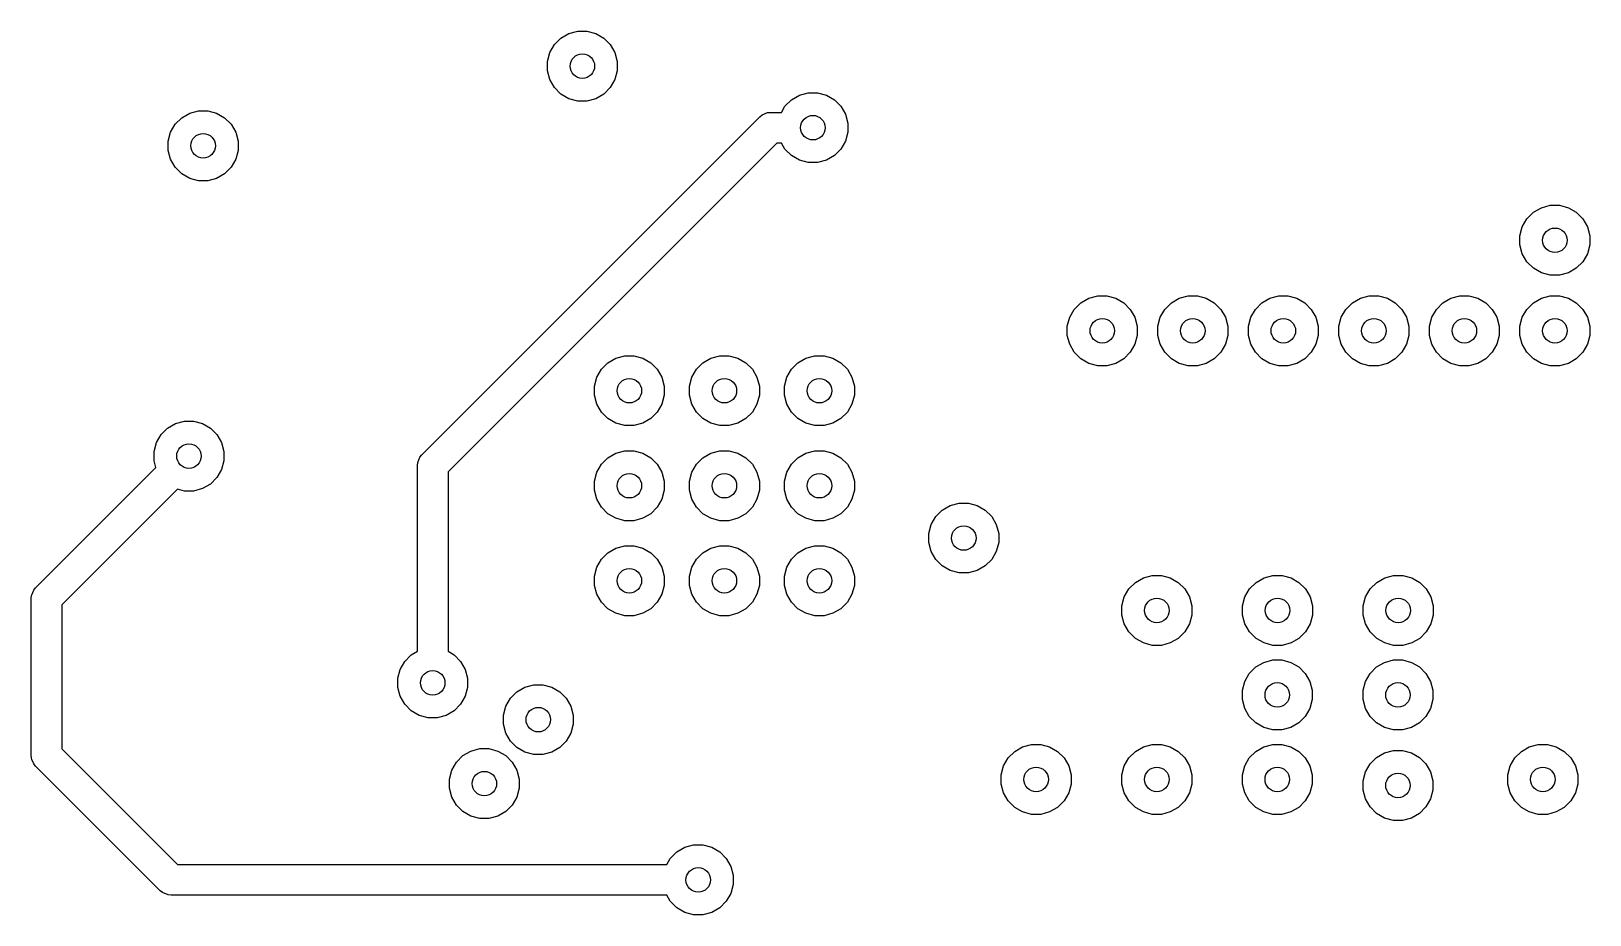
# Model space of a CAD drawing. Header units: inches. Extents: x 5.18 to 7.4, y -4.53 to -3.19.
# Drawn here: x 6.337 to 6.846, y -4.014 to -3.726 of the extents above; entities that cross this region are included whole.
import ezdxf

# ---------------------------------------------------------------- set-up
doc = ezdxf.new("R2010")
doc.units = ezdxf.units.IN
doc.header["$MEASUREMENT"] = 0
doc.layers.add('B.Cu', color=153, linetype='CONTINUOUS', true_color=0x4d7fc4)

msp = doc.modelspace()

# ---------------------------------------------------------------- linework, layer by layer
at = {"layer": 'B.Cu', "linetype": 'CONTINUOUS'}
for p, q in [((6.50993, -3.72834), (6.51253, -3.72684)), ((6.51253, -3.72684), (6.51543, -3.72606)), ((6.51543, -3.72606), (6.51843, -3.72606)), ((6.51843, -3.72606), (6.52133, -3.72684)), ((6.52133, -3.72684), (6.52393, -3.72834)), ((6.5063, -3.73306), (6.50781, -3.73046)), ((6.50781, -3.73046), (6.50993, -3.72834)), ((6.52393, -3.72834), (6.52605, -3.73046)), ((6.52605, -3.73046), (6.52755, -3.73306)), ((6.50553, -3.73596), (6.5063, -3.73306)), ((6.50553, -3.73896), (6.50553, -3.73596)), ((6.52755, -3.73306), (6.52833, -3.73596)), ((6.52833, -3.73596), (6.52833, -3.73896)), ((6.5063, -3.74186), (6.50553, -3.73896)), ((6.50781, -3.74446), (6.5063, -3.74186)), ((6.52755, -3.74186), (6.52605, -3.74446)), ((6.52833, -3.73896), (6.52755, -3.74186)), ((6.50993, -3.74658), (6.50781, -3.74446)), ((6.51253, -3.74809), (6.50993, -3.74658)), ((6.52393, -3.74658), (6.52133, -3.74809)), ((6.52605, -3.74446), (6.52393, -3.74658)), ((6.58513, -3.74842), (6.58773, -3.74691)), ((6.58773, -3.74691), (6.59063, -3.74614)), ((6.59063, -3.74614), (6.59363, -3.74614)), ((6.59363, -3.74614), (6.59653, -3.74691)), ((6.59653, -3.74691), (6.59913, -3.74842)), ((6.38883, -3.75282), (6.39173, -3.75204)), ((6.39173, -3.75204), (6.39473, -3.75204)), ((6.39473, -3.75204), (6.39763, -3.75282)), ((6.51543, -3.74886), (6.51253, -3.74809)), ((6.51843, -3.74886), (6.51543, -3.74886)), ((6.52133, -3.74809), (6.51843, -3.74886)), ((6.58185, -3.75254), (6.583, -3.75054)), ((6.583, -3.75054), (6.58513, -3.74842)), ((6.59913, -3.74842), (6.60125, -3.75054)), ((6.60125, -3.75054), (6.60275, -3.75314)), ((6.3826, -3.75904), (6.3841, -3.75644)), ((6.3841, -3.75644), (6.38623, -3.75432)), ((6.38623, -3.75432), (6.38883, -3.75282)), ((6.39763, -3.75282), (6.40023, -3.75432)), ((6.40023, -3.75432), (6.40235, -3.75644)), ((6.40235, -3.75644), (6.40385, -3.75904)), ((6.46457, -3.86424), (6.57481, -3.754)), ((6.57481, -3.754), (6.57557, -3.75338)), ((6.57557, -3.75338), (6.57737, -3.75264)), ((6.57737, -3.75264), (6.57835, -3.75254)), ((6.57737, -3.75264), (6.57737, -3.75264)), ((6.57835, -3.75254), (6.58185, -3.75254)), ((6.60275, -3.75314), (6.60353, -3.75604)), ((6.60353, -3.75604), (6.60353, -3.75904)), ((6.38183, -3.76194), (6.3826, -3.75904)), ((6.38183, -3.76495), (6.38183, -3.76194)), ((6.40385, -3.75904), (6.40463, -3.76194)), ((6.40463, -3.76194), (6.40463, -3.76495)), ((6.60275, -3.76194), (6.60125, -3.76454)), ((6.60353, -3.75904), (6.60275, -3.76194)), ((6.3826, -3.76785), (6.38183, -3.76495)), ((6.40463, -3.76495), (6.40385, -3.76785)), ((6.58042, -3.76254), (6.47311, -3.86985)), ((6.58185, -3.76254), (6.58042, -3.76254)), ((6.583, -3.76454), (6.58185, -3.76254)), ((6.58513, -3.76666), (6.583, -3.76454)), ((6.58773, -3.76816), (6.58513, -3.76666)), ((6.59913, -3.76666), (6.59653, -3.76816)), ((6.60125, -3.76454), (6.59913, -3.76666)), ((6.3841, -3.77045), (6.3826, -3.76785)), ((6.38623, -3.77257), (6.3841, -3.77045)), ((6.38883, -3.77407), (6.38623, -3.77257)), ((6.40023, -3.77257), (6.39763, -3.77407)), ((6.40235, -3.77045), (6.40023, -3.77257)), ((6.40385, -3.76785), (6.40235, -3.77045)), ((6.59063, -3.76894), (6.58773, -3.76816)), ((6.59363, -3.76894), (6.59063, -3.76894)), ((6.59653, -3.76816), (6.59363, -3.76894)), ((6.39173, -3.77485), (6.38883, -3.77407)), ((6.39473, -3.77485), (6.39173, -3.77485)), ((6.39763, -3.77407), (6.39473, -3.77485)), ((6.82355, -3.78987), (6.82505, -3.78727)), ((6.82505, -3.78727), (6.82717, -3.78515)), ((6.82717, -3.78515), (6.82977, -3.78365)), ((6.82977, -3.78365), (6.83267, -3.78287)), ((6.83267, -3.78287), (6.83567, -3.78287)), ((6.83567, -3.78287), (6.83857, -3.78365)), ((6.83857, -3.78365), (6.84117, -3.78515)), ((6.84117, -3.78515), (6.8433, -3.78727)), ((6.8433, -3.78727), (6.8448, -3.78987)), ((6.82277, -3.79277), (6.82355, -3.78987)), ((6.82277, -3.79577), (6.82277, -3.79277)), ((6.8448, -3.78987), (6.84558, -3.79277)), ((6.84558, -3.79277), (6.84558, -3.79577)), ((6.82355, -3.79867), (6.82277, -3.79577)), ((6.84558, -3.79577), (6.8448, -3.79867)), ((6.82505, -3.80127), (6.82355, -3.79867)), ((6.82717, -3.8034), (6.82505, -3.80127)), ((6.8433, -3.80127), (6.84117, -3.8034)), ((6.8448, -3.79867), (6.8433, -3.80127)), ((6.82977, -3.8049), (6.82717, -3.8034)), ((6.83267, -3.80567), (6.82977, -3.8049)), ((6.83567, -3.80567), (6.83267, -3.80567)), ((6.83857, -3.8049), (6.83567, -3.80567)), ((6.84117, -3.8034), (6.83857, -3.8049)), ((6.67953, -3.81468), (6.68213, -3.81317)), ((6.68213, -3.81317), (6.68503, -3.8124)), ((6.68503, -3.8124), (6.68804, -3.8124)), ((6.68804, -3.8124), (6.69094, -3.81317)), ((6.69094, -3.81317), (6.69354, -3.81468)), ((6.70906, -3.81468), (6.71166, -3.81317)), ((6.71166, -3.81317), (6.71456, -3.8124)), ((6.71456, -3.8124), (6.71756, -3.8124)), ((6.71756, -3.8124), (6.72046, -3.81317)), ((6.72046, -3.81317), (6.72306, -3.81468)), ((6.73859, -3.81468), (6.74119, -3.81317)), ((6.74119, -3.81317), (6.74409, -3.8124)), ((6.74409, -3.8124), (6.74709, -3.8124)), ((6.74709, -3.8124), (6.74999, -3.81317)), ((6.74999, -3.81317), (6.75259, -3.81468)), ((6.76812, -3.81468), (6.77072, -3.81317)), ((6.77072, -3.81317), (6.77362, -3.8124)), ((6.77362, -3.8124), (6.77662, -3.8124)), ((6.77662, -3.8124), (6.77952, -3.81317)), ((6.77952, -3.81317), (6.78212, -3.81468)), ((6.79765, -3.81468), (6.80024, -3.81317)), ((6.80024, -3.81317), (6.80314, -3.8124)), ((6.80314, -3.8124), (6.80615, -3.8124)), ((6.80615, -3.8124), (6.80905, -3.81317)), ((6.80905, -3.81317), (6.81165, -3.81468)), ((6.82717, -3.81468), (6.82977, -3.81317)), ((6.82977, -3.81317), (6.83267, -3.8124)), ((6.83267, -3.8124), (6.83567, -3.8124)), ((6.83567, -3.8124), (6.83857, -3.81317)), ((6.83857, -3.81317), (6.84117, -3.81468)), ((6.67591, -3.8194), (6.67741, -3.8168)), ((6.67741, -3.8168), (6.67953, -3.81468)), ((6.69354, -3.81468), (6.69566, -3.8168)), ((6.69566, -3.8168), (6.69716, -3.8194)), ((6.70544, -3.8194), (6.70694, -3.8168)), ((6.70694, -3.8168), (6.70906, -3.81468)), ((6.72306, -3.81468), (6.72519, -3.8168)), ((6.72519, -3.8168), (6.72669, -3.8194)), ((6.73497, -3.8194), (6.73647, -3.8168)), ((6.73647, -3.8168), (6.73859, -3.81468)), ((6.75259, -3.81468), (6.75471, -3.8168)), ((6.75471, -3.8168), (6.75622, -3.8194)), ((6.76449, -3.8194), (6.76599, -3.8168)), ((6.76599, -3.8168), (6.76812, -3.81468)), ((6.78212, -3.81468), (6.78424, -3.8168)), ((6.78424, -3.8168), (6.78574, -3.8194)), ((6.79402, -3.8194), (6.79552, -3.8168)), ((6.79552, -3.8168), (6.79765, -3.81468)), ((6.81165, -3.81468), (6.81377, -3.8168)), ((6.81377, -3.8168), (6.81527, -3.8194)), ((6.82355, -3.8194), (6.82505, -3.8168)), ((6.82505, -3.8168), (6.82717, -3.81468)), ((6.84117, -3.81468), (6.8433, -3.8168)), ((6.8433, -3.8168), (6.8448, -3.8194)), ((6.67513, -3.8223), (6.67591, -3.8194)), ((6.67513, -3.8253), (6.67513, -3.8223)), ((6.69716, -3.8194), (6.69794, -3.8223)), ((6.69794, -3.8223), (6.69794, -3.8253)), ((6.70466, -3.8223), (6.70544, -3.8194)), ((6.70466, -3.8253), (6.70466, -3.8223)), ((6.72669, -3.8194), (6.72746, -3.8223)), ((6.72746, -3.8223), (6.72746, -3.8253)), ((6.73419, -3.8223), (6.73497, -3.8194)), ((6.73419, -3.8253), (6.73419, -3.8223)), ((6.75622, -3.8194), (6.75699, -3.8223)), ((6.75699, -3.8223), (6.75699, -3.8253)), ((6.76372, -3.8223), (6.76449, -3.8194)), ((6.76372, -3.8253), (6.76372, -3.8223)), ((6.78574, -3.8194), (6.78652, -3.8223)), ((6.78652, -3.8223), (6.78652, -3.8253)), ((6.79324, -3.8223), (6.79402, -3.8194)), ((6.79324, -3.8253), (6.79324, -3.8223)), ((6.81527, -3.8194), (6.81605, -3.8223)), ((6.81605, -3.8223), (6.81605, -3.8253)), ((6.82277, -3.8223), (6.82355, -3.8194)), ((6.82277, -3.8253), (6.82277, -3.8223)), ((6.8448, -3.8194), (6.84558, -3.8223)), ((6.84558, -3.8223), (6.84558, -3.8253)), ((6.67591, -3.8282), (6.67513, -3.8253)), ((6.67741, -3.8308), (6.67591, -3.8282)), ((6.69716, -3.8282), (6.69566, -3.8308)), ((6.69794, -3.8253), (6.69716, -3.8282)), ((6.70544, -3.8282), (6.70466, -3.8253)), ((6.70694, -3.8308), (6.70544, -3.8282)), ((6.72669, -3.8282), (6.72519, -3.8308)), ((6.72746, -3.8253), (6.72669, -3.8282)), ((6.73497, -3.8282), (6.73419, -3.8253)), ((6.73647, -3.8308), (6.73497, -3.8282)), ((6.75622, -3.8282), (6.75471, -3.8308)), ((6.75699, -3.8253), (6.75622, -3.8282)), ((6.76449, -3.8282), (6.76372, -3.8253)), ((6.76599, -3.8308), (6.76449, -3.8282)), ((6.78574, -3.8282), (6.78424, -3.8308)), ((6.78652, -3.8253), (6.78574, -3.8282)), ((6.79402, -3.8282), (6.79324, -3.8253)), ((6.79552, -3.8308), (6.79402, -3.8282)), ((6.81527, -3.8282), (6.81377, -3.8308)), ((6.81605, -3.8253), (6.81527, -3.8282)), ((6.82355, -3.8282), (6.82277, -3.8253)), ((6.82505, -3.8308), (6.82355, -3.8282)), ((6.8448, -3.8282), (6.8433, -3.8308)), ((6.84558, -3.8253), (6.8448, -3.8282)), ((6.52526, -3.83422), (6.52786, -3.83272)), ((6.52786, -3.83272), (6.53076, -3.83194)), ((6.53076, -3.83194), (6.53376, -3.83194)), ((6.53376, -3.83194), (6.53666, -3.83272)), ((6.53666, -3.83272), (6.53926, -3.83422)), ((6.55626, -3.83422), (6.55886, -3.83272)), ((6.55886, -3.83272), (6.56176, -3.83194)), ((6.56176, -3.83194), (6.56476, -3.83194)), ((6.56476, -3.83194), (6.56766, -3.83272)), ((6.56766, -3.83272), (6.57026, -3.83422)), ((6.58726, -3.83422), (6.58986, -3.83272)), ((6.58986, -3.83272), (6.59276, -3.83194)), ((6.59276, -3.83194), (6.59576, -3.83194)), ((6.59576, -3.83194), (6.59866, -3.83272)), ((6.59866, -3.83272), (6.60126, -3.83422)), ((6.67953, -3.83292), (6.67741, -3.8308)), ((6.68213, -3.83442), (6.67953, -3.83292)), ((6.69354, -3.83292), (6.69094, -3.83442)), ((6.69566, -3.8308), (6.69354, -3.83292)), ((6.70906, -3.83292), (6.70694, -3.8308)), ((6.71166, -3.83442), (6.70906, -3.83292)), ((6.72306, -3.83292), (6.72046, -3.83442)), ((6.72519, -3.8308), (6.72306, -3.83292)), ((6.73859, -3.83292), (6.73647, -3.8308)), ((6.74119, -3.83442), (6.73859, -3.83292)), ((6.75259, -3.83292), (6.74999, -3.83442)), ((6.75471, -3.8308), (6.75259, -3.83292)), ((6.76812, -3.83292), (6.76599, -3.8308)), ((6.77072, -3.83442), (6.76812, -3.83292)), ((6.78212, -3.83292), (6.77952, -3.83442)), ((6.78424, -3.8308), (6.78212, -3.83292)), ((6.79765, -3.83292), (6.79552, -3.8308)), ((6.80024, -3.83442), (6.79765, -3.83292)), ((6.81165, -3.83292), (6.80905, -3.83442)), ((6.81377, -3.8308), (6.81165, -3.83292)), ((6.82717, -3.83292), (6.82505, -3.8308)), ((6.82977, -3.83442), (6.82717, -3.83292)), ((6.84117, -3.83292), (6.83857, -3.83442)), ((6.8433, -3.8308), (6.84117, -3.83292)), ((6.52163, -3.83894), (6.52313, -3.83634)), ((6.52313, -3.83634), (6.52526, -3.83422)), ((6.53926, -3.83422), (6.54138, -3.83634)), ((6.54138, -3.83634), (6.54288, -3.83894)), ((6.55263, -3.83894), (6.55413, -3.83634)), ((6.55413, -3.83634), (6.55626, -3.83422)), ((6.57026, -3.83422), (6.57238, -3.83634)), ((6.57238, -3.83634), (6.57388, -3.83894)), ((6.58363, -3.83894), (6.58513, -3.83634)), ((6.58513, -3.83634), (6.58726, -3.83422)), ((6.60126, -3.83422), (6.60338, -3.83634)), ((6.60338, -3.83634), (6.60488, -3.83894)), ((6.68503, -3.8352), (6.68213, -3.83442)), ((6.68804, -3.8352), (6.68503, -3.8352)), ((6.69094, -3.83442), (6.68804, -3.8352)), ((6.71456, -3.8352), (6.71166, -3.83442)), ((6.71756, -3.8352), (6.71456, -3.8352)), ((6.72046, -3.83442), (6.71756, -3.8352)), ((6.74409, -3.8352), (6.74119, -3.83442)), ((6.74709, -3.8352), (6.74409, -3.8352)), ((6.74999, -3.83442), (6.74709, -3.8352)), ((6.77362, -3.8352), (6.77072, -3.83442)), ((6.77662, -3.8352), (6.77362, -3.8352)), ((6.77952, -3.83442), (6.77662, -3.8352)), ((6.80314, -3.8352), (6.80024, -3.83442)), ((6.80615, -3.8352), (6.80314, -3.8352)), ((6.80905, -3.83442), (6.80615, -3.8352)), ((6.83267, -3.8352), (6.82977, -3.83442)), ((6.83567, -3.8352), (6.83267, -3.8352)), ((6.83857, -3.83442), (6.83567, -3.8352)), ((6.52086, -3.84184), (6.52163, -3.83894)), ((6.52086, -3.84484), (6.52086, -3.84184)), ((6.54288, -3.83894), (6.54366, -3.84184)), ((6.54366, -3.84184), (6.54366, -3.84484)), ((6.55186, -3.84184), (6.55263, -3.83894)), ((6.55186, -3.84484), (6.55186, -3.84184)), ((6.57388, -3.83894), (6.57466, -3.84184)), ((6.57466, -3.84184), (6.57466, -3.84484)), ((6.58286, -3.84184), (6.58363, -3.83894)), ((6.58286, -3.84484), (6.58286, -3.84184)), ((6.60488, -3.83894), (6.60566, -3.84184)), ((6.60566, -3.84184), (6.60566, -3.84484)), ((6.52163, -3.84774), (6.52086, -3.84484)), ((6.52313, -3.85034), (6.52163, -3.84774)), ((6.54288, -3.84774), (6.54138, -3.85034)), ((6.54366, -3.84484), (6.54288, -3.84774)), ((6.55263, -3.84774), (6.55186, -3.84484)), ((6.55413, -3.85034), (6.55263, -3.84774)), ((6.57388, -3.84774), (6.57238, -3.85034)), ((6.57466, -3.84484), (6.57388, -3.84774)), ((6.58363, -3.84774), (6.58286, -3.84484)), ((6.58513, -3.85034), (6.58363, -3.84774)), ((6.60488, -3.84774), (6.60338, -3.85034)), ((6.60566, -3.84484), (6.60488, -3.84774)), ((6.3816, -3.85554), (6.3842, -3.85404)), ((6.3842, -3.85404), (6.3871, -3.85326)), ((6.3871, -3.85326), (6.3901, -3.85326)), ((6.3901, -3.85326), (6.393, -3.85404)), ((6.393, -3.85404), (6.3956, -3.85554)), ((6.52526, -3.85246), (6.52313, -3.85034)), ((6.52786, -3.85396), (6.52526, -3.85246)), ((6.53076, -3.85474), (6.52786, -3.85396)), ((6.53666, -3.85396), (6.53376, -3.85474)), ((6.53926, -3.85246), (6.53666, -3.85396)), ((6.54138, -3.85034), (6.53926, -3.85246)), ((6.55626, -3.85246), (6.55413, -3.85034)), ((6.55886, -3.85396), (6.55626, -3.85246)), ((6.56176, -3.85474), (6.55886, -3.85396)), ((6.56766, -3.85396), (6.56476, -3.85474)), ((6.57026, -3.85246), (6.56766, -3.85396)), ((6.57238, -3.85034), (6.57026, -3.85246)), ((6.58726, -3.85246), (6.58513, -3.85034)), ((6.58986, -3.85396), (6.58726, -3.85246)), ((6.59276, -3.85474), (6.58986, -3.85396)), ((6.59866, -3.85396), (6.59576, -3.85474)), ((6.60126, -3.85246), (6.59866, -3.85396)), ((6.60338, -3.85034), (6.60126, -3.85246)), ((6.37798, -3.86026), (6.37948, -3.85766)), ((6.37948, -3.85766), (6.3816, -3.85554)), ((6.3956, -3.85554), (6.39773, -3.85766)), ((6.39773, -3.85766), (6.39923, -3.86026)), ((6.53376, -3.85474), (6.53076, -3.85474)), ((6.56476, -3.85474), (6.56176, -3.85474)), ((6.59576, -3.85474), (6.59276, -3.85474)), ((6.3772, -3.86316), (6.37798, -3.86026)), ((6.3772, -3.86617), (6.3772, -3.86316)), ((6.39923, -3.86026), (6.4, -3.86316)), ((6.4, -3.86316), (6.4, -3.86617)), ((6.52526, -3.86522), (6.52786, -3.86372)), ((6.52786, -3.86372), (6.53076, -3.86294)), ((6.53076, -3.86294), (6.53376, -3.86294)), ((6.53376, -3.86294), (6.53666, -3.86372)), ((6.53666, -3.86372), (6.53926, -3.86522)), ((6.55626, -3.86522), (6.55886, -3.86372)), ((6.55886, -3.86372), (6.56176, -3.86294)), ((6.56176, -3.86294), (6.56476, -3.86294)), ((6.56476, -3.86294), (6.56766, -3.86372)), ((6.56766, -3.86372), (6.57026, -3.86522)), ((6.58726, -3.86522), (6.58986, -3.86372)), ((6.58986, -3.86372), (6.59276, -3.86294)), ((6.59276, -3.86294), (6.59576, -3.86294)), ((6.59576, -3.86294), (6.59866, -3.86372)), ((6.59866, -3.86372), (6.60126, -3.86522)), ((6.33859, -3.90761), (6.3778, -3.8684)), ((6.3778, -3.8684), (6.3772, -3.86617)), ((6.39923, -3.86907), (6.39773, -3.87167)), ((6.4, -3.86617), (6.39923, -3.86907)), ((6.46311, -3.86778), (6.46321, -3.8668)), ((6.46311, -3.92836), (6.46311, -3.86778)), ((6.46321, -3.8668), (6.46395, -3.865)), ((6.46395, -3.865), (6.46457, -3.86424)), ((6.46395, -3.865), (6.46395, -3.865)), ((6.52163, -3.86994), (6.52313, -3.86734)), ((6.52313, -3.86734), (6.52526, -3.86522)), ((6.53926, -3.86522), (6.54138, -3.86734)), ((6.54138, -3.86734), (6.54288, -3.86994)), ((6.55263, -3.86994), (6.55413, -3.86734)), ((6.55413, -3.86734), (6.55626, -3.86522)), ((6.57026, -3.86522), (6.57238, -3.86734)), ((6.57238, -3.86734), (6.57388, -3.86994)), ((6.58363, -3.86994), (6.58513, -3.86734)), ((6.58513, -3.86734), (6.58726, -3.86522)), ((6.60126, -3.86522), (6.60338, -3.86734)), ((6.60338, -3.86734), (6.60488, -3.86994)), ((6.3956, -3.87379), (6.393, -3.87529)), ((6.39773, -3.87167), (6.3956, -3.87379)), ((6.47311, -3.86985), (6.47311, -3.92836)), ((6.52086, -3.87284), (6.52163, -3.86994)), ((6.52086, -3.87584), (6.52086, -3.87284)), ((6.54288, -3.86994), (6.54366, -3.87284)), ((6.54366, -3.87284), (6.54366, -3.87584)), ((6.55186, -3.87284), (6.55263, -3.86994)), ((6.55186, -3.87584), (6.55186, -3.87284)), ((6.57388, -3.86994), (6.57466, -3.87284)), ((6.57466, -3.87284), (6.57466, -3.87584)), ((6.58286, -3.87284), (6.58363, -3.86994)), ((6.58286, -3.87584), (6.58286, -3.87284)), ((6.60488, -3.86994), (6.60566, -3.87284)), ((6.60566, -3.87284), (6.60566, -3.87584)), ((6.38487, -3.87547), (6.34713, -3.91321)), ((6.3871, -3.87607), (6.38487, -3.87547)), ((6.3901, -3.87607), (6.3871, -3.87607)), ((6.393, -3.87529), (6.3901, -3.87607)), ((6.52163, -3.87874), (6.52086, -3.87584)), ((6.52313, -3.88134), (6.52163, -3.87874)), ((6.54288, -3.87874), (6.54138, -3.88134)), ((6.54366, -3.87584), (6.54288, -3.87874)), ((6.55263, -3.87874), (6.55186, -3.87584)), ((6.55413, -3.88134), (6.55263, -3.87874)), ((6.57388, -3.87874), (6.57238, -3.88134)), ((6.57466, -3.87584), (6.57388, -3.87874)), ((6.58363, -3.87874), (6.58286, -3.87584)), ((6.58513, -3.88134), (6.58363, -3.87874)), ((6.60488, -3.87874), (6.60338, -3.88134)), ((6.60566, -3.87584), (6.60488, -3.87874)), ((6.52526, -3.88346), (6.52313, -3.88134)), ((6.52786, -3.88496), (6.52526, -3.88346)), ((6.53926, -3.88346), (6.53666, -3.88496)), ((6.54138, -3.88134), (6.53926, -3.88346)), ((6.55626, -3.88346), (6.55413, -3.88134)), ((6.55886, -3.88496), (6.55626, -3.88346)), ((6.57026, -3.88346), (6.56766, -3.88496)), ((6.57238, -3.88134), (6.57026, -3.88346)), ((6.58726, -3.88346), (6.58513, -3.88134)), ((6.58986, -3.88496), (6.58726, -3.88346)), ((6.60126, -3.88346), (6.59866, -3.88496)), ((6.60338, -3.88134), (6.60126, -3.88346)), ((6.63071, -3.887), (6.63222, -3.8844)), ((6.63222, -3.8844), (6.63434, -3.88227)), ((6.63434, -3.88227), (6.63694, -3.88077)), ((6.63694, -3.88077), (6.63984, -3.88)), ((6.63984, -3.88), (6.64284, -3.88)), ((6.64284, -3.88), (6.64574, -3.88077)), ((6.64574, -3.88077), (6.64834, -3.88227)), ((6.64834, -3.88227), (6.65046, -3.8844)), ((6.65046, -3.8844), (6.65196, -3.887)), ((6.53076, -3.88574), (6.52786, -3.88496)), ((6.53376, -3.88574), (6.53076, -3.88574)), ((6.53666, -3.88496), (6.53376, -3.88574)), ((6.56176, -3.88574), (6.55886, -3.88496)), ((6.56476, -3.88574), (6.56176, -3.88574)), ((6.56766, -3.88496), (6.56476, -3.88574)), ((6.59276, -3.88574), (6.58986, -3.88496)), ((6.59576, -3.88574), (6.59276, -3.88574)), ((6.59866, -3.88496), (6.59576, -3.88574)), ((6.62994, -3.8899), (6.63071, -3.887)), ((6.65196, -3.887), (6.65274, -3.8899)), ((6.52526, -3.89622), (6.52786, -3.89472)), ((6.52786, -3.89472), (6.53076, -3.89394)), ((6.53076, -3.89394), (6.53376, -3.89394)), ((6.53376, -3.89394), (6.53666, -3.89472)), ((6.53666, -3.89472), (6.53926, -3.89622)), ((6.55626, -3.89622), (6.55886, -3.89472)), ((6.55886, -3.89472), (6.56176, -3.89394)), ((6.56176, -3.89394), (6.56476, -3.89394)), ((6.56476, -3.89394), (6.56766, -3.89472)), ((6.56766, -3.89472), (6.57026, -3.89622)), ((6.58726, -3.89622), (6.58986, -3.89472)), ((6.58986, -3.89472), (6.59276, -3.89394)), ((6.59276, -3.89394), (6.59576, -3.89394)), ((6.59576, -3.89394), (6.59866, -3.89472)), ((6.59866, -3.89472), (6.60126, -3.89622)), ((6.62994, -3.8929), (6.62994, -3.8899)), ((6.63071, -3.8958), (6.62994, -3.8929)), ((6.65274, -3.8929), (6.65196, -3.8958)), ((6.65274, -3.8899), (6.65274, -3.8929)), ((6.52163, -3.90094), (6.52313, -3.89834)), ((6.52313, -3.89834), (6.52526, -3.89622)), ((6.53926, -3.89622), (6.54138, -3.89834)), ((6.54138, -3.89834), (6.54288, -3.90094)), ((6.55263, -3.90094), (6.55413, -3.89834)), ((6.55413, -3.89834), (6.55626, -3.89622)), ((6.57026, -3.89622), (6.57238, -3.89834)), ((6.57238, -3.89834), (6.57388, -3.90094)), ((6.58363, -3.90094), (6.58513, -3.89834)), ((6.58513, -3.89834), (6.58726, -3.89622)), ((6.60126, -3.89622), (6.60338, -3.89834)), ((6.60338, -3.89834), (6.60488, -3.90094)), ((6.63222, -3.8984), (6.63071, -3.8958)), ((6.63434, -3.90052), (6.63222, -3.8984)), ((6.65046, -3.8984), (6.64834, -3.90052)), ((6.65196, -3.8958), (6.65046, -3.8984)), ((6.52086, -3.90384), (6.52163, -3.90094)), ((6.52086, -3.90684), (6.52086, -3.90384)), ((6.54288, -3.90094), (6.54366, -3.90384)), ((6.54366, -3.90384), (6.54366, -3.90684)), ((6.55186, -3.90384), (6.55263, -3.90094)), ((6.55186, -3.90684), (6.55186, -3.90384)), ((6.57388, -3.90094), (6.57466, -3.90384)), ((6.57466, -3.90384), (6.57466, -3.90684)), ((6.58286, -3.90384), (6.58363, -3.90094)), ((6.58286, -3.90684), (6.58286, -3.90384)), ((6.60488, -3.90094), (6.60566, -3.90384)), ((6.60566, -3.90384), (6.60566, -3.90684)), ((6.63694, -3.90202), (6.63434, -3.90052)), ((6.63984, -3.9028), (6.63694, -3.90202)), ((6.64284, -3.9028), (6.63984, -3.9028)), ((6.64574, -3.90202), (6.64284, -3.9028)), ((6.64834, -3.90052), (6.64574, -3.90202)), ((6.69733, -3.9059), (6.69993, -3.9044)), ((6.69993, -3.9044), (6.70283, -3.90362)), ((6.70283, -3.90362), (6.70583, -3.90362)), ((6.70583, -3.90362), (6.70873, -3.9044)), ((6.70873, -3.9044), (6.71133, -3.9059)), ((6.7367, -3.9059), (6.7393, -3.9044)), ((6.7393, -3.9044), (6.7422, -3.90362)), ((6.7422, -3.90362), (6.7452, -3.90362)), ((6.7452, -3.90362), (6.7481, -3.9044)), ((6.7481, -3.9044), (6.7507, -3.9059)), ((6.77607, -3.9059), (6.77867, -3.9044)), ((6.77867, -3.9044), (6.78157, -3.90362)), ((6.78157, -3.90362), (6.78457, -3.90362)), ((6.78457, -3.90362), (6.78747, -3.9044)), ((6.78747, -3.9044), (6.79007, -3.9059)), ((6.33722, -3.91017), (6.3374, -3.90974)), ((6.3374, -3.90974), (6.33788, -3.90859)), ((6.33788, -3.90859), (6.33797, -3.90836)), ((6.33797, -3.90836), (6.33859, -3.90761)), ((6.33797, -3.90836), (6.33797, -3.90836)), ((6.52163, -3.90974), (6.52086, -3.90684)), ((6.52313, -3.91234), (6.52163, -3.90974)), ((6.54288, -3.90974), (6.54138, -3.91234)), ((6.54366, -3.90684), (6.54288, -3.90974)), ((6.55263, -3.90974), (6.55186, -3.90684)), ((6.55413, -3.91234), (6.55263, -3.90974)), ((6.57388, -3.90974), (6.57238, -3.91234)), ((6.57466, -3.90684), (6.57388, -3.90974)), ((6.58363, -3.90974), (6.58286, -3.90684)), ((6.58513, -3.91234), (6.58363, -3.90974)), ((6.60488, -3.90974), (6.60338, -3.91234)), ((6.60566, -3.90684), (6.60488, -3.90974)), ((6.69371, -3.91062), (6.69521, -3.90802)), ((6.69521, -3.90802), (6.69733, -3.9059)), ((6.71133, -3.9059), (6.71345, -3.90802)), ((6.71345, -3.90802), (6.71496, -3.91062)), ((6.73308, -3.91062), (6.73458, -3.90802)), ((6.73458, -3.90802), (6.7367, -3.9059)), ((6.7507, -3.9059), (6.75282, -3.90802)), ((6.75282, -3.90802), (6.75433, -3.91062)), ((6.77245, -3.91062), (6.77395, -3.90802)), ((6.77395, -3.90802), (6.77607, -3.9059)), ((6.79007, -3.9059), (6.79219, -3.90802)), ((6.79219, -3.90802), (6.7937, -3.91062)), ((6.33713, -3.91114), (6.33722, -3.91017)), ((6.33713, -3.96226), (6.33713, -3.91114)), ((6.34713, -3.91321), (6.34713, -3.96019)), ((6.52526, -3.91446), (6.52313, -3.91234)), ((6.52786, -3.91596), (6.52526, -3.91446)), ((6.53926, -3.91446), (6.53666, -3.91596)), ((6.54138, -3.91234), (6.53926, -3.91446)), ((6.55626, -3.91446), (6.55413, -3.91234)), ((6.55886, -3.91596), (6.55626, -3.91446)), ((6.57026, -3.91446), (6.56766, -3.91596)), ((6.57238, -3.91234), (6.57026, -3.91446)), ((6.58726, -3.91446), (6.58513, -3.91234)), ((6.58986, -3.91596), (6.58726, -3.91446)), ((6.60126, -3.91446), (6.59866, -3.91596)), ((6.60338, -3.91234), (6.60126, -3.91446)), ((6.69293, -3.91352), (6.69371, -3.91062)), ((6.69293, -3.91652), (6.69293, -3.91352)), ((6.71496, -3.91062), (6.71573, -3.91352)), ((6.71573, -3.91352), (6.71573, -3.91652)), ((6.7323, -3.91352), (6.73308, -3.91062)), ((6.7323, -3.91652), (6.7323, -3.91352)), ((6.75433, -3.91062), (6.7551, -3.91352)), ((6.7551, -3.91352), (6.7551, -3.91652)), ((6.77167, -3.91352), (6.77245, -3.91062)), ((6.77167, -3.91652), (6.77167, -3.91352)), ((6.7937, -3.91062), (6.79447, -3.91352)), ((6.79447, -3.91352), (6.79447, -3.91652)), ((6.53076, -3.91674), (6.52786, -3.91596)), ((6.53376, -3.91674), (6.53076, -3.91674)), ((6.53666, -3.91596), (6.53376, -3.91674)), ((6.56176, -3.91674), (6.55886, -3.91596)), ((6.56476, -3.91674), (6.56176, -3.91674)), ((6.56766, -3.91596), (6.56476, -3.91674)), ((6.59276, -3.91674), (6.58986, -3.91596)), ((6.59576, -3.91674), (6.59276, -3.91674)), ((6.59866, -3.91596), (6.59576, -3.91674)), ((6.69371, -3.91942), (6.69293, -3.91652)), ((6.69521, -3.92202), (6.69371, -3.91942)), ((6.71496, -3.91942), (6.71345, -3.92202)), ((6.71573, -3.91652), (6.71496, -3.91942)), ((6.73308, -3.91942), (6.7323, -3.91652)), ((6.73458, -3.92202), (6.73308, -3.91942)), ((6.75433, -3.91942), (6.75282, -3.92202)), ((6.7551, -3.91652), (6.75433, -3.91942)), ((6.77245, -3.91942), (6.77167, -3.91652)), ((6.77395, -3.92202), (6.77245, -3.91942)), ((6.7937, -3.91942), (6.79219, -3.92202)), ((6.79447, -3.91652), (6.7937, -3.91942)), ((6.69733, -3.92414), (6.69521, -3.92202)), ((6.69993, -3.92564), (6.69733, -3.92414)), ((6.71133, -3.92414), (6.70873, -3.92564)), ((6.71345, -3.92202), (6.71133, -3.92414)), ((6.7367, -3.92414), (6.73458, -3.92202)), ((6.7393, -3.92564), (6.7367, -3.92414)), ((6.7507, -3.92414), (6.7481, -3.92564)), ((6.75282, -3.92202), (6.7507, -3.92414)), ((6.77607, -3.92414), (6.77395, -3.92202)), ((6.77867, -3.92564), (6.77607, -3.92414)), ((6.79007, -3.92414), (6.78747, -3.92564)), ((6.79219, -3.92202), (6.79007, -3.92414)), ((6.45899, -3.93164), (6.46111, -3.92952)), ((6.46111, -3.92952), (6.46311, -3.92836)), ((6.47311, -3.92836), (6.47511, -3.92952)), ((6.47511, -3.92952), (6.47723, -3.93164)), ((6.70283, -3.92642), (6.69993, -3.92564)), ((6.70583, -3.92642), (6.70283, -3.92642)), ((6.70873, -3.92564), (6.70583, -3.92642)), ((6.7422, -3.92642), (6.7393, -3.92564)), ((6.7452, -3.92642), (6.7422, -3.92642)), ((6.7481, -3.92564), (6.7452, -3.92642)), ((6.78157, -3.92642), (6.77867, -3.92564)), ((6.78457, -3.92642), (6.78157, -3.92642)), ((6.78747, -3.92564), (6.78457, -3.92642)), ((6.45671, -3.93714), (6.45749, -3.93424)), ((6.45749, -3.93424), (6.45899, -3.93164)), ((6.47723, -3.93164), (6.47874, -3.93424)), ((6.47874, -3.93424), (6.47951, -3.93714)), ((6.7345, -3.93558), (6.73662, -3.93346)), ((6.73662, -3.93346), (6.73922, -3.93195)), ((6.73922, -3.93195), (6.74212, -3.93118)), ((6.74212, -3.93118), (6.74512, -3.93118)), ((6.74512, -3.93118), (6.74802, -3.93195)), ((6.74802, -3.93195), (6.75062, -3.93346)), ((6.75062, -3.93346), (6.75275, -3.93558)), ((6.77387, -3.93558), (6.77599, -3.93346)), ((6.77599, -3.93346), (6.77859, -3.93195)), ((6.77859, -3.93195), (6.78149, -3.93118)), ((6.78149, -3.93118), (6.78449, -3.93118)), ((6.78449, -3.93118), (6.78739, -3.93195)), ((6.78739, -3.93195), (6.78999, -3.93346)), ((6.78999, -3.93346), (6.79212, -3.93558)), ((6.45671, -3.94014), (6.45671, -3.93714)), ((6.45749, -3.94304), (6.45671, -3.94014)), ((6.47951, -3.94014), (6.47874, -3.94304)), ((6.47951, -3.93714), (6.47951, -3.94014)), ((6.49556, -3.94153), (6.49816, -3.94003)), ((6.49816, -3.94003), (6.50106, -3.93925)), ((6.50106, -3.93925), (6.50406, -3.93925)), ((6.50406, -3.93925), (6.50696, -3.94003)), ((6.50696, -3.94003), (6.50956, -3.94153)), ((6.73222, -3.94108), (6.733, -3.93818)), ((6.733, -3.93818), (6.7345, -3.93558)), ((6.75275, -3.93558), (6.75425, -3.93818)), ((6.75425, -3.93818), (6.75502, -3.94108)), ((6.77159, -3.94108), (6.77237, -3.93818)), ((6.77237, -3.93818), (6.77387, -3.93558)), ((6.79212, -3.93558), (6.79362, -3.93818)), ((6.79362, -3.93818), (6.79439, -3.94108)), ((6.45899, -3.94564), (6.45749, -3.94304)), ((6.47874, -3.94304), (6.47723, -3.94564)), ((6.49193, -3.94625), (6.49344, -3.94365)), ((6.49344, -3.94365), (6.49556, -3.94153)), ((6.50956, -3.94153), (6.51168, -3.94365)), ((6.51168, -3.94365), (6.51318, -3.94625)), ((6.73222, -3.94408), (6.73222, -3.94108)), ((6.733, -3.94698), (6.73222, -3.94408)), ((6.75502, -3.94408), (6.75425, -3.94698)), ((6.75502, -3.94108), (6.75502, -3.94408)), ((6.77159, -3.94408), (6.77159, -3.94108)), ((6.77237, -3.94698), (6.77159, -3.94408)), ((6.79439, -3.94408), (6.79362, -3.94698)), ((6.79439, -3.94108), (6.79439, -3.94408)), ((6.46111, -3.94777), (6.45899, -3.94564)), ((6.46371, -3.94927), (6.46111, -3.94777)), ((6.46661, -3.95004), (6.46371, -3.94927)), ((6.46961, -3.95004), (6.46661, -3.95004)), ((6.47251, -3.94927), (6.46961, -3.95004)), ((6.47511, -3.94777), (6.47251, -3.94927)), ((6.47723, -3.94564), (6.47511, -3.94777)), ((6.49116, -3.94915), (6.49193, -3.94625)), ((6.49116, -3.95215), (6.49116, -3.94915)), ((6.51318, -3.94625), (6.51396, -3.94915)), ((6.51396, -3.94915), (6.51396, -3.95215)), ((6.7345, -3.94958), (6.733, -3.94698)), ((6.73662, -3.9517), (6.7345, -3.94958)), ((6.75275, -3.94958), (6.75062, -3.9517)), ((6.75425, -3.94698), (6.75275, -3.94958)), ((6.77387, -3.94958), (6.77237, -3.94698)), ((6.77599, -3.9517), (6.77387, -3.94958)), ((6.79212, -3.94958), (6.78999, -3.9517)), ((6.79362, -3.94698), (6.79212, -3.94958)), ((6.49193, -3.95505), (6.49116, -3.95215)), ((6.49344, -3.95765), (6.49193, -3.95505)), ((6.51318, -3.95505), (6.51168, -3.95765)), ((6.51396, -3.95215), (6.51318, -3.95505)), ((6.73922, -3.9532), (6.73662, -3.9517)), ((6.74212, -3.95398), (6.73922, -3.9532)), ((6.74512, -3.95398), (6.74212, -3.95398)), ((6.74802, -3.9532), (6.74512, -3.95398)), ((6.75062, -3.9517), (6.74802, -3.9532)), ((6.77859, -3.9532), (6.77599, -3.9517)), ((6.78149, -3.95398), (6.77859, -3.9532)), ((6.78449, -3.95398), (6.78149, -3.95398)), ((6.78739, -3.9532), (6.78449, -3.95398)), ((6.78999, -3.9517), (6.78739, -3.9532)), ((6.34713, -3.96019), (6.38485, -3.99791)), ((6.48056, -3.96089), (6.48346, -3.96011)), ((6.48346, -3.96011), (6.48646, -3.96011)), ((6.48646, -3.96011), (6.48936, -3.96089)), ((6.49556, -3.95977), (6.49344, -3.95765)), ((6.49816, -3.96127), (6.49556, -3.95977)), ((6.50956, -3.95977), (6.50696, -3.96127)), ((6.51168, -3.95765), (6.50956, -3.95977)), ((6.65796, -3.96101), (6.66056, -3.95951)), ((6.66056, -3.95951), (6.66346, -3.95874)), ((6.66346, -3.95874), (6.66646, -3.95874)), ((6.66646, -3.95874), (6.66936, -3.95951)), ((6.66936, -3.95951), (6.67196, -3.96101)), ((6.69733, -3.96101), (6.69993, -3.95951)), ((6.69993, -3.95951), (6.70283, -3.95874)), ((6.70283, -3.95874), (6.70583, -3.95874)), ((6.70583, -3.95874), (6.70873, -3.95951)), ((6.70873, -3.95951), (6.71133, -3.96101)), ((6.73662, -3.96101), (6.73922, -3.95951)), ((6.73922, -3.95951), (6.74212, -3.95874)), ((6.74212, -3.95874), (6.74512, -3.95874)), ((6.74512, -3.95874), (6.74802, -3.95951)), ((6.74802, -3.95951), (6.75062, -3.96101)), ((6.77859, -3.96148), (6.78149, -3.9607)), ((6.78149, -3.9607), (6.78449, -3.9607)), ((6.78449, -3.9607), (6.78739, -3.96148)), ((6.82324, -3.96101), (6.82584, -3.95951)), ((6.82584, -3.95951), (6.82874, -3.95874)), ((6.82874, -3.95874), (6.83174, -3.95874)), ((6.83174, -3.95874), (6.83464, -3.95951)), ((6.83464, -3.95951), (6.83724, -3.96101)), ((6.33722, -3.96324), (6.33713, -3.96226)), ((6.33739, -3.96365), (6.33722, -3.96324)), ((6.33722, -3.96324), (6.33722, -3.96324)), ((6.33797, -3.96504), (6.33739, -3.96365)), ((6.33859, -3.9658), (6.33797, -3.96504)), ((6.33797, -3.96504), (6.33797, -3.96504)), ((6.37924, -4.00645), (6.33859, -3.9658)), ((6.47434, -3.96711), (6.47584, -3.96452)), ((6.47584, -3.96452), (6.47796, -3.96239)), ((6.47796, -3.96239), (6.48056, -3.96089)), ((6.48936, -3.96089), (6.49196, -3.96239)), ((6.49196, -3.96239), (6.49408, -3.96452)), ((6.49408, -3.96452), (6.49559, -3.96711)), ((6.50106, -3.96205), (6.49816, -3.96127)), ((6.50406, -3.96205), (6.50106, -3.96205)), ((6.50696, -3.96127), (6.50406, -3.96205)), ((6.65356, -3.96864), (6.65434, -3.96574)), ((6.65434, -3.96574), (6.65584, -3.96314)), ((6.65584, -3.96314), (6.65796, -3.96101)), ((6.67196, -3.96101), (6.67408, -3.96314)), ((6.67408, -3.96314), (6.67559, -3.96574)), ((6.67559, -3.96574), (6.67636, -3.96864)), ((6.69293, -3.96864), (6.69371, -3.96574)), ((6.69371, -3.96574), (6.69521, -3.96314)), ((6.69521, -3.96314), (6.69733, -3.96101)), ((6.71133, -3.96101), (6.71345, -3.96314)), ((6.71345, -3.96314), (6.71496, -3.96574)), ((6.71496, -3.96574), (6.71573, -3.96864)), ((6.73222, -3.96864), (6.733, -3.96574)), ((6.733, -3.96574), (6.7345, -3.96314)), ((6.7345, -3.96314), (6.73662, -3.96101)), ((6.75062, -3.96101), (6.75275, -3.96314)), ((6.75275, -3.96314), (6.75425, -3.96574)), ((6.75425, -3.96574), (6.75502, -3.96864)), ((6.77237, -3.96771), (6.77387, -3.96511)), ((6.77387, -3.96511), (6.77599, -3.96298)), ((6.77599, -3.96298), (6.77859, -3.96148)), ((6.78739, -3.96148), (6.78999, -3.96298)), ((6.78999, -3.96298), (6.79212, -3.96511)), ((6.79212, -3.96511), (6.79362, -3.96771)), ((6.81883, -3.96864), (6.81961, -3.96574)), ((6.81961, -3.96574), (6.82111, -3.96314)), ((6.82111, -3.96314), (6.82324, -3.96101)), ((6.83724, -3.96101), (6.83936, -3.96314)), ((6.83936, -3.96314), (6.84086, -3.96574)), ((6.84086, -3.96574), (6.84164, -3.96864)), ((6.47356, -3.97001), (6.47434, -3.96711)), ((6.47356, -3.97302), (6.47356, -3.97001)), ((6.49559, -3.96711), (6.49636, -3.97001)), ((6.49636, -3.97001), (6.49636, -3.97302)), ((6.65356, -3.97164), (6.65356, -3.96864)), ((6.67636, -3.96864), (6.67636, -3.97164)), ((6.69293, -3.97164), (6.69293, -3.96864)), ((6.71573, -3.96864), (6.71573, -3.97164)), ((6.73222, -3.97164), (6.73222, -3.96864)), ((6.75502, -3.96864), (6.75502, -3.97164)), ((6.77159, -3.97061), (6.77237, -3.96771)), ((6.77159, -3.97361), (6.77159, -3.97061)), ((6.79362, -3.96771), (6.79439, -3.97061)), ((6.79439, -3.97061), (6.79439, -3.97361)), ((6.81883, -3.97164), (6.81883, -3.96864)), ((6.84164, -3.96864), (6.84164, -3.97164)), ((6.47434, -3.97592), (6.47356, -3.97302)), ((6.47584, -3.97852), (6.47434, -3.97592)), ((6.49559, -3.97592), (6.49408, -3.97852)), ((6.49636, -3.97302), (6.49559, -3.97592)), ((6.65434, -3.97454), (6.65356, -3.97164)), ((6.65584, -3.97714), (6.65434, -3.97454)), ((6.67559, -3.97454), (6.67408, -3.97714)), ((6.67636, -3.97164), (6.67559, -3.97454)), ((6.69371, -3.97454), (6.69293, -3.97164)), ((6.69521, -3.97714), (6.69371, -3.97454)), ((6.71496, -3.97454), (6.71345, -3.97714)), ((6.71573, -3.97164), (6.71496, -3.97454)), ((6.733, -3.97454), (6.73222, -3.97164)), ((6.7345, -3.97714), (6.733, -3.97454)), ((6.75425, -3.97454), (6.75275, -3.97714)), ((6.75502, -3.97164), (6.75425, -3.97454)), ((6.77237, -3.97651), (6.77159, -3.97361)), ((6.79439, -3.97361), (6.79362, -3.97651)), ((6.81961, -3.97454), (6.81883, -3.97164)), ((6.82111, -3.97714), (6.81961, -3.97454)), ((6.84086, -3.97454), (6.83936, -3.97714)), ((6.84164, -3.97164), (6.84086, -3.97454)), ((6.47796, -3.98064), (6.47584, -3.97852)), ((6.48056, -3.98214), (6.47796, -3.98064)), ((6.49196, -3.98064), (6.48936, -3.98214)), ((6.49408, -3.97852), (6.49196, -3.98064)), ((6.65796, -3.97926), (6.65584, -3.97714)), ((6.66056, -3.98076), (6.65796, -3.97926)), ((6.66346, -3.98154), (6.66056, -3.98076)), ((6.66936, -3.98076), (6.66646, -3.98154)), ((6.67196, -3.97926), (6.66936, -3.98076)), ((6.67408, -3.97714), (6.67196, -3.97926)), ((6.69733, -3.97926), (6.69521, -3.97714)), ((6.69993, -3.98076), (6.69733, -3.97926)), ((6.70283, -3.98154), (6.69993, -3.98076)), ((6.70873, -3.98076), (6.70583, -3.98154)), ((6.71133, -3.97926), (6.70873, -3.98076)), ((6.71345, -3.97714), (6.71133, -3.97926)), ((6.73662, -3.97926), (6.7345, -3.97714)), ((6.73922, -3.98076), (6.73662, -3.97926)), ((6.74212, -3.98154), (6.73922, -3.98076)), ((6.74802, -3.98076), (6.74512, -3.98154)), ((6.75062, -3.97926), (6.74802, -3.98076)), ((6.75275, -3.97714), (6.75062, -3.97926)), ((6.77387, -3.97911), (6.77237, -3.97651)), ((6.77599, -3.98123), (6.77387, -3.97911)), ((6.79212, -3.97911), (6.78999, -3.98123)), ((6.79362, -3.97651), (6.79212, -3.97911)), ((6.82324, -3.97926), (6.82111, -3.97714)), ((6.82584, -3.98076), (6.82324, -3.97926)), ((6.82874, -3.98154), (6.82584, -3.98076)), ((6.83464, -3.98076), (6.83174, -3.98154)), ((6.83724, -3.97926), (6.83464, -3.98076)), ((6.83936, -3.97714), (6.83724, -3.97926)), ((6.48346, -3.98292), (6.48056, -3.98214)), ((6.48646, -3.98292), (6.48346, -3.98292)), ((6.48936, -3.98214), (6.48646, -3.98292)), ((6.66646, -3.98154), (6.66346, -3.98154)), ((6.70583, -3.98154), (6.70283, -3.98154)), ((6.74512, -3.98154), (6.74212, -3.98154)), ((6.77859, -3.98273), (6.77599, -3.98123)), ((6.78149, -3.98351), (6.77859, -3.98273)), ((6.78449, -3.98351), (6.78149, -3.98351)), ((6.78739, -3.98273), (6.78449, -3.98351)), ((6.78999, -3.98123), (6.78739, -3.98273)), ((6.83174, -3.98154), (6.82874, -3.98154)), ((6.54445, -3.99791), (6.5456, -3.99591)), ((6.5456, -3.99591), (6.54772, -3.99379)), ((6.54772, -3.99379), (6.55032, -3.99229)), ((6.55032, -3.99229), (6.55322, -3.99151)), ((6.55322, -3.99151), (6.55623, -3.99151)), ((6.55623, -3.99151), (6.55913, -3.99229)), ((6.55913, -3.99229), (6.56173, -3.99379)), ((6.56173, -3.99379), (6.56385, -3.99591)), ((6.56385, -3.99591), (6.56535, -3.99851)), ((6.38485, -3.99791), (6.54445, -3.99791)), ((6.56535, -3.99851), (6.56613, -4.00141)), ((6.56613, -4.00141), (6.56613, -4.00441)), ((6.38, -4.00707), (6.37924, -4.00645)), ((6.56613, -4.00441), (6.56535, -4.00731)), ((6.3818, -4.00782), (6.38, -4.00707)), ((6.38278, -4.00791), (6.3818, -4.00782)), ((6.3818, -4.00782), (6.3818, -4.00782)), ((6.54445, -4.00791), (6.38278, -4.00791)), ((6.5456, -4.00991), (6.54445, -4.00791)), ((6.54772, -4.01204), (6.5456, -4.00991)), ((6.56385, -4.00991), (6.56173, -4.01204)), ((6.56535, -4.00731), (6.56385, -4.00991)), ((6.55032, -4.01354), (6.54772, -4.01204)), ((6.55322, -4.01432), (6.55032, -4.01354)), ((6.55623, -4.01432), (6.55322, -4.01432)), ((6.55913, -4.01354), (6.55623, -4.01432)), ((6.56173, -4.01204), (6.55913, -4.01354))]:
    msp.add_line(p, q, dxfattribs=at)
at = {"layer": 'B.Cu'}
for centre in [(6.51693, -3.73746), (6.59213, -3.75754), (6.39323, -3.76344), (6.83417, -3.79427), (6.68654, -3.8238), (6.71606, -3.8238), (6.74559, -3.8238), (6.77512, -3.8238), (6.80465, -3.8238), (6.83417, -3.8238), (6.53226, -3.84334), (6.56326, -3.84334), (6.59426, -3.84334), (6.3886, -3.86467), (6.53226, -3.87434), (6.56326, -3.87434), (6.59426, -3.87434), (6.64134, -3.8914), (6.53226, -3.90534), (6.56326, -3.90534), (6.59426, -3.90534), (6.70433, -3.91502), (6.7437, -3.91502), (6.78307, -3.91502), (6.46811, -3.93864), (6.74362, -3.94258), (6.78299, -3.94258), (6.50256, -3.95065), (6.48496, -3.97152), (6.66496, -3.97014), (6.70433, -3.97014), (6.74362, -3.97014), (6.78299, -3.97211), (6.83024, -3.97014), (6.55472, -4.00291)]:
    msp.add_circle(centre, 0.004, dxfattribs=at)

doc.saveas('drawing.dxf')
